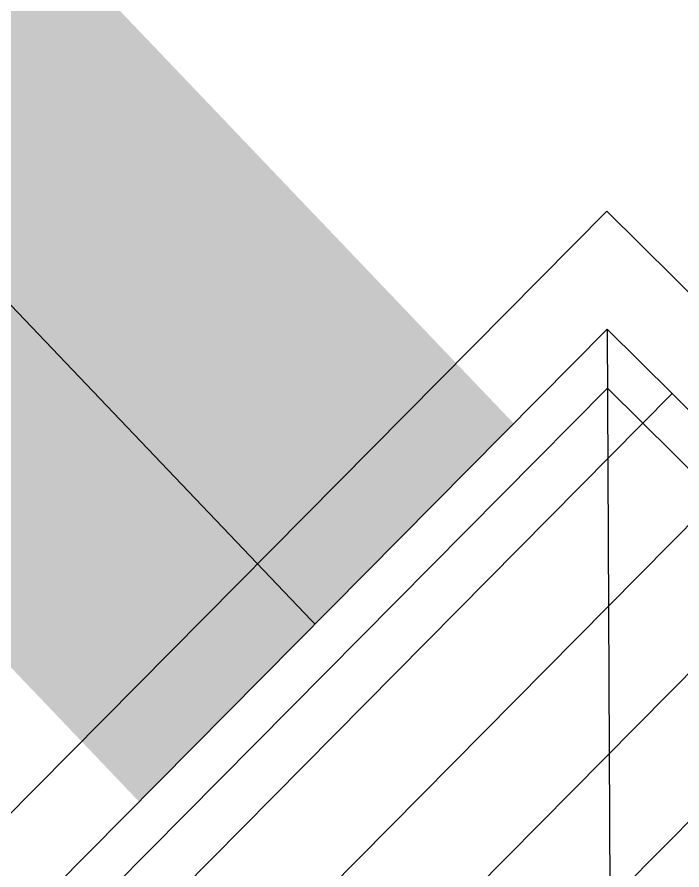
# Model space of a CAD drawing. Header units: metres. Extents: x 507649 to 509016, y 6966950 to 6967777.
# Drawn here: x 507823.883 to 507824.68, y 6967121.546 to 6967122.569 of the extents above; entities that cross this region are included whole.
import ezdxf
from ezdxf.lldxf.tags import DXFTag

# ---------------------------------------------------------------- set-up
doc = ezdxf.new("R2010")
doc.units = ezdxf.units.M
doc.linetypes.add('HIDDEN2', pattern=[4, 2, -2])
doc.layers.get('DEFPOINTS').update_dxf_attribs({"color": 11})
doc.layers.add('A-FLOR', color=252, linetype='Continuous', lineweight=5)
for name, color, linetype in [('C_SWD_CATCHMENT', 142, 'Continuous'), ('C_SWD_PIPE_CL', 5, 'PROP_SWD'), ('c_swd_pipe_cl-Pit', 7, 'Continuous'), ('C_SWD_PIPE_O', 7, 'Continuous'), ('C_SWD_PIT_EX', 1, 'Continuous'), ('C_WIPEOUT', 7, 'Continuous'), ('SWD_PIPE CL', 5, 'DRAINAGE-Design SWD'), ('XREF', 7, 'Continuous')]:
    doc.layers.add(name, color=color, linetype=linetype)
doc.styles.get("Standard").update_dxf_attribs({"font": 'ARIALN.TTF'})
tags = doc.linetypes.add('DRAINAGE-Design SWD', pattern='A,14.280946,-0.413779,["SWD",Standard,S=2,R=0,X=0,Y=-1],-5.735607', length=20.430332).pattern_tags.tags
tags[6] = DXFTag(74, 10)
doc.linetypes.add('PROP_SWD', pattern='A,25,-2,["SWD",Standard,S=2.5,R=0,X=0,Y=-1.25],-8', length=35)

# ---------------------------------------------------------------- blocks, each defined once
blk = doc.blocks.new('25027_BNP_Skygate Play-Sheet - 000101 - SITE PLAN')
at = {"layer": 'A-FLOR'}
blk.add_open_spline([(-2377290.66, 4035145.23), (-2373268.13, 4036119.5), (-2369227.65, 4037019.51), (-2365171.85, 4037844.67)], degree=3, dxfattribs=at)
blk = doc.blocks.new('XE_ARCH')
at = {"xscale": 0.001, "yscale": 0.001, "zscale": 0.001, "rotation": 121.996}
blk.add_blockref('25027_BNP_Skygate Play-Sheet - 000101 - SITE PLAN', (509988.1258, 6971273.7702), dxfattribs=at)
blk = doc.blocks.new('XD_SWD CATCHMENTS_1')
at = {"layer": 'C_SWD_CATCHMENT', "const_width": 0.5}
blk.add_lwpolyline([(507800.5168, 6967145.5216), (507805.3373, 6967140.4458), (507809.3407, 6967136.2305), (507817.9954, 6967127.1233), (507824.4016, 6967120.6225), (507832.2563, 6967113.1121), (507839.9227, 6967106.5719), (507843.6412, 6967111.619), (507847.3403, 6967116.1893), (507816.1622, 6967141.3978), (507817.3501, 6967142.866), (507807.4926, 6967152.3674), (507800.5168, 6967145.5216)], close=True, dxfattribs=at)
blk = doc.blocks.new('*U134')
h = blk.add_hatch()
h.set_pattern_fill('ANSI31', color=256, angle=45)
h.set_pattern_definition([(90, (0, 1e-14), (-0.125, 0), [])])
h.paths.add_polyline_path([(-0.5, 0.5), (0.5, 0.5), (0.5, -0.5), (-0.5, -0.5)])
for points in [[(-0.6, 0.6), (0.6, 0.6), (0.6, -0.6), (-0.6, -0.6)], [(-0.5, 0.5), (0.5, 0.5), (0.5, -0.5), (-0.5, -0.5)], [(-0.45, 0.45), (0.45, 0.45), (0.45, -0.45), (-0.45, -0.45)]]:
    blk.add_lwpolyline(points, close=True)
blk = doc.blocks.new('NE_SWD 900x900 PIT')
blk.add_wipeout([(-0.5, -0.5), (0.5, -0.5), (0.5, 0.5), (-0.5, 0.5)])
at = {"layer": 'DEFPOINTS'}
blk.add_line((-0.5, 0.5), (0.5, -0.5), dxfattribs=at)
at = {"layer": 'C_SWD_PIT_EX'}
blk.add_blockref('*U134', (0, 0), dxfattribs=at)
blk = doc.blocks.new('XD_SWD_1')
at = {"layer": 'C_SWD_PIPE_CL', "color": 150, "linetype": 'HIDDEN2', "true_color": 0x007fff, "elevation": -1.134, "flags": 128}
for points in [[(507824.6026, 6967121.4895, 0.508, 0.508, 0), (507776.7489, 6967171.6475, 0.508, 0.508, 0)], [(507824.6026, 6967121.4895, 0.595, 0.595, 0), (507826.178, 6967123.1336, 0.595, 0.595, 0)], [(507876.6003, 6967078.3123, 0.595, 0.595, 0), (507824.6026, 6967121.4895, 0.595, 0.595, 0)]]:
    blk.add_lwpolyline(points, format="xyseb", dxfattribs=at)
at = {"layer": 'C_SWD_PIPE_O', "elevation": -1.134, "flags": 128}
for points in [[(507824.7972, 6967121.6752, 0.1, 0.1, 0), (507776.9436, 6967171.8332, 0.1, 0.1, 0)], [(507824.408, 6967121.3038, 0.1, 0.1, 0), (507776.5543, 6967171.4618, 0.1, 0.1, 0)], [(507824.3844, 6967121.7055, 0.1, 0.1, 0), (507825.9599, 6967123.3496, 0.1, 0.1, 0)]]:
    blk.add_lwpolyline(points, format="xyseb", dxfattribs=at)
at = {"layer": 'C_SWD_PIPE_O', "linetype": 'Continuous', "elevation": -1.134, "flags": 128}
for points in [[(507824.7502, 6967121.6303, 0.1, 0.1, 0), (507776.8965, 6967171.7883, 0.1, 0.1, 0)], [(507824.455, 6967121.3486, 0.1, 0.1, 0), (507776.6013, 6967171.5067, 0.1, 0.1, 0)], [(507824.4267, 6967121.6636, 0.1, 0.1, 0), (507826.0021, 6967123.3077, 0.1, 0.1, 0)]]:
    blk.add_lwpolyline(points, format="xyseb", dxfattribs=at)
at = {"layer": 'SWD_PIPE CL', "elevation": 4.735, "flags": 128}
blk.add_lwpolyline([(507726.3982, 6967234.5105), (507776.6747, 6967171.7097), (507824.5223, 6967121.5454), (507876.526, 6967078.3745), (507901.9538, 6967067.0921), (507914.5232, 6967070.6423), (507933.6225, 6967094.2521), (507933.6225, 6967094.2521), (507933.6348, 6967094.8585), (507922.7043, 6967123.8766), (507900.5069, 6967142.7779), (507889.7203, 6967159.6495), (507880.3838, 6967176.5284), (507859.1733, 6967210.4417), (507840.6187, 6967240.1106), (507832.1116, 6967234.8935), (507831.2693, 6967234.3544), (507829.9123, 6967233.5068)], dxfattribs=at)
at = {"layer": 'c_swd_pipe_cl-Pit', "rotation": 315.276171586046}
blk.add_blockref('NE_SWD 900x900 PIT', (507824.5941, 6967121.4875, 4.83), dxfattribs=at)

msp = doc.modelspace()

# ---------------------------------------------------------------- wipeouts: each hides what was drawn before it
msp.add_wipeout([(507723.8011, 6967241.8088), (507736.9038, 6967250.0059), (507760.7367, 6967264.9088), (507764.6684, 6967265.9652), (507815.2133, 6967293.8595), (507837.4913, 6967302.3745), (507839.8562, 6967300.2761), (507840.8961, 6967298.7998), (507842.0657, 6967296.5908), (507838.8724, 6967292.808), (507837.5645, 6967289.7506), (507837.011, 6967286.3837), (507836.2814, 6967278.3289), (507836.9971, 6967265.9725), (507843.1067, 6967257.9563), (507857.8477, 6967234.3862), (507868.3307, 6967217.5062), (507880.2937, 6967198.5636), (507889.5415, 6967183.5125), (507900.2424, 6967166.4749), (507910.8409, 6967149.644), (507913.3116, 6967147.5395), (507914.126, 6967146.2218), (507912.841, 6967145.3944), (507912.4384, 6967143.4595), (507911.5374, 6967137.3865), (507916.1358, 6967130.3374), (507919.2148, 6967125.4092), (507922.1877, 6967124.4847), (507928.054, 6967123.6868), (507927.7871, 6967121.7258), (507927.7635, 6967120.6986), (507927.9288, 6967120.068), (507928.0898, 6967119.3228), (507928.4899, 6967118.4968), (507930.3483, 6967115.5163), (507935.3955, 6967107.4524), (507936.3601, 6967105.6242), (507936.7066, 6967104.6961), (507936.9284, 6967103.6572), (507937.1086, 6967102.6738), (507937.164, 6967101.6488), (507937.1674, 6967100.8966), (507937.1674, 6967100.1265), (507936.9573, 6967099.1375), (507936.6334, 6967098.1695), (507936.6425, 6967097.7056), (507936.0104, 6967096.2291), (507934.9732, 6967094.4778), (507929.0926, 6967087.2523), (507926.7623, 6967084.378), (507923.3768, 6967080.3025), (507921.7081, 6967078.2108), (507915.3961, 6967070.4518), (507914.6646, 6967069.4629), (507914.151, 6967068.8909), (507913.1452, 6967067.7575), (507911.6268, 6967066.4257), (507910.3719, 6967065.5763), (507908.5712, 6967064.6616), (507906.6586, 6967064.0126), (507905.6724, 6967063.7921), (507903.6656, 6967063.5646), (507902.1503, 6967063.583), (507900.6458, 6967063.7634), (507899.1691, 6967064.1036), (507898.1888, 6967064.3683), (507897.7295, 6967064.6065), (507892.0825, 6967067.6893), (507875.813, 6967077.9131), (507861.1689, 6967088.9836), (507846.1377, 6967100.9508), (507841.0126, 6967105.4407), (507839.9227, 6967106.5719), (507832.2563, 6967113.1121), (507824.4016, 6967120.6225), (507817.9954, 6967127.1233), (507809.3407, 6967136.2305), (507805.3373, 6967140.4458), (507800.5168, 6967145.5216), (507791.2557, 6967155.2731), (507776.507, 6967170.8028), (507760.7081, 6967187.4383), (507754.4396, 6967194.1634), (507747.3302, 6967201.7907), (507740.5842, 6967210.4745), (507730.9155, 6967225.5569), (507725.5641, 6967234.4908), (507724.5634, 6967241.3688)]).dxf.layer = 'C_WIPEOUT'

# ---------------------------------------------------------------- next in the draw order: block references
at = {"layer": 'XREF'}
msp.add_blockref('XE_ARCH', (0, 0), dxfattribs=at)

# ---------------------------------------------------------------- next in the draw order: block references
msp.add_blockref('XD_SWD CATCHMENTS_1', (0, 0), dxfattribs=at)

# ---------------------------------------------------------------- next in the draw order: block references
msp.add_blockref('XD_SWD_1', (0, 0), dxfattribs=at)

doc.saveas('drawing.dxf')
